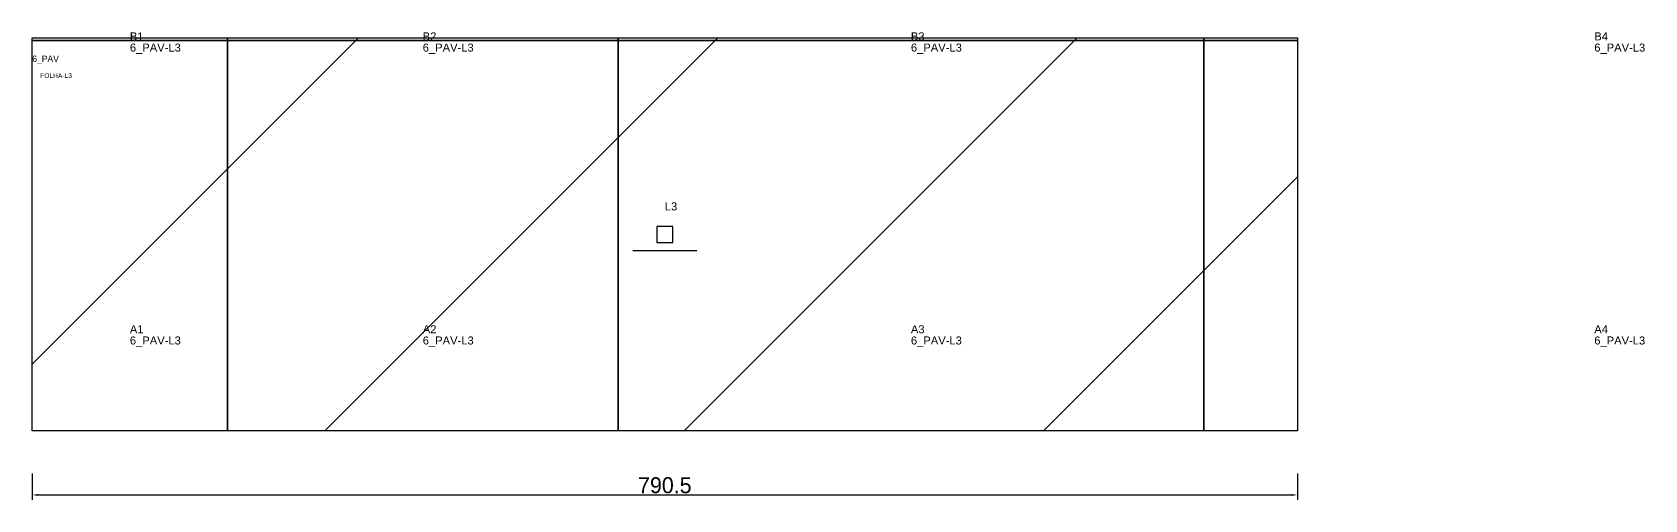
# Model space of a CAD drawing. Header units: metres. Extents: x 222 to 2450, y -87 to 205.
# Drawn here: x 222 to 1230, y -87 to 205 of the extents above; entities that cross this region are included whole.
import ezdxf

# ---------------------------------------------------------------- set-up
doc = ezdxf.new("R2010")
doc.units = ezdxf.units.M
for name, color, linetype in [('3', 3, 'CONTINUOUS'), ('AUX00', 7, 'CONTINUOUS'), ('COTA', 241, 'CONTINUOUS'), ('FOLHA', 255, 'CONTINUOUS'), ('Hachura', 251, 'CONTINUOUS'), ('NOMENCLATURA', 7, 'CONTINUOUS'), ('Nível', 160, 'CONTINUOUS'), ('Painéis', 200, 'CONTINUOUS'), ('Pilares', 5, 'CONTINUOUS'), ('SARR_2.2x7', 40, 'CONTINUOUS')]:
    doc.layers.add(name, color=color, linetype=linetype)
doc.styles.add('ARIAL', font='Arial.ttf')
doc.styles.add('STR_STANDARD', font='arial.ttf')
doc.dimstyles.new('EZ DXF', dxfattribs={"dimtxt": 10, "dimasz": 3.5, "dimexe": 3, "dimexo": 1.5, "dimgap": 1, "dimtad": 1, "dimdec": 1, "dimdsep": 46, "dimcen": 2.5, "dimazin": 3, "dimtfac": 1, "dimtmove": 0, "dimatfit": 3})

msp = doc.modelspace()

# ---------------------------------------------------------------- hatches: boundary and pattern name
at = {"layer": 'Hachura'}
h = msp.add_hatch(dxfattribs=at)
h.set_pattern_fill('ANSI31', scale=50)
h.paths.add_polyline_path([(222.2, 201.5), (1012.7, 201.5), (1012.7, -44), (222.2, -44)])
h = msp.add_hatch(dxfattribs=at)
h.set_pattern_fill('ANSI31', scale=50)
h.paths.add_polyline_path([(222.2, 201.5), (1012.7, 201.5), (1012.7, -44), (222.2, -44)])

# ---------------------------------------------------------------- linework, layer by layer
at = {"layer": '3'}
for points in [[(222.2, 200), (1012.7, 200)], [(222.2, 200), (1012.7, 200)], [(344.2, -44), (344.2, 201.5)], [(344.2, -44), (344.2, 201.5)], [(588.2, -44), (588.2, 201.5)], [(588.2, -44), (588.2, 201.5)], [(954.2, -44), (954.2, 201.5)], [(954.2, -44), (954.2, 201.5)]]:
    msp.add_lwpolyline(points, close=True, dxfattribs=at)
at = {"layer": 'Painéis', "color": 200}
for p, q in [((222.2, 201.5), (1012.7, 201.5)), ((222.2, -44), (222.2, 201.5)), ((222.2, 201.5), (1012.7, 201.5)), ((222.2, -44), (222.2, 201.5)), ((1012.7, 201.5), (1012.7, -44)), ((1012.7, 201.5), (1012.7, -44)), ((1012.7, -44), (222.2, -44)), ((1012.7, -44), (222.2, -44))]:
    msp.add_line(p, q, dxfattribs=at)
at = {"layer": 'Pilares'}
msp.add_lwpolyline([(612.45, 73.75), (622.45, 73.75), (622.45, 83.75), (612.45, 83.75)], close=True, dxfattribs=at)
msp.add_lwpolyline([(612.45, 73.75), (622.45, 73.75), (622.45, 83.75), (612.45, 83.75)], close=True, dxfattribs=at)
at = {"layer": 'SARR_2.2x7'}
msp.add_line((597.45, 68.75), (637.45, 68.75), dxfattribs=at)
msp.add_line((597.45, 68.75), (637.45, 68.75), dxfattribs=at)

# ---------------------------------------------------------------- texts
at = {"layer": '3', "style": 'STR_STANDARD'}
for s, p in [('B1', (283.2, 200)), ('B1', (283.2, 200)), ('B2', (466.2, 200)), ('B2', (466.2, 200)), ('B3', (771.2, 200)), ('B3', (771.2, 200)), ('B4', (1198.2, 200)), ('B4', (1198.2, 200)), ('A1', (283.2, 17)), ('A1', (283.2, 17)), ('A2', (466.2, 17)), ('A2', (466.2, 17)), ('A3', (771.2, 17)), ('A3', (771.2, 17)), ('A4', (1198.2, 17)), ('A4', (1198.2, 17))]:
    msp.add_text(s, height=5, dxfattribs=at).set_placement(p)
at = {"layer": 'AUX00', "style": 'STR_STANDARD'}
for p in [(283.2, 193), (283.2, 193), (466.2, 193), (466.2, 193), (771.2, 193), (771.2, 193), (1198.2, 193), (1198.2, 193), (283.2, 10), (283.2, 10), (466.2, 10), (466.2, 10), (771.2, 10), (771.2, 10), (1198.2, 10), (1198.2, 10)]:
    msp.add_text('6_PAV-L3', height=5, dxfattribs=at).set_placement(p)
at = {"layer": 'FOLHA'}
msp.add_text('FOLHA-L3', height=3, dxfattribs=at).set_placement((227.2, 176.5))
msp.add_text('FOLHA-L3', height=3, dxfattribs=at).set_placement((227.2, 176.5))
at = {"layer": 'NOMENCLATURA', "insert": (617.45, 98.75), "char_height": 5, "attachment_point": 1, "style": 'ARIAL'}
msp.add_mtext('L3', dxfattribs=at)
msp.add_mtext('L3', dxfattribs=at)
at = {"layer": 'Nível'}
msp.add_text('6_PAV', height=4, dxfattribs=at).set_placement((222.2, 186.5))
msp.add_text('6_PAV', height=4, dxfattribs=at).set_placement((222.2, 186.5))

# ---------------------------------------------------------------- dimensions: what is measured, and where the dimension line sits
at = {"layer": 'COTA'}
msp.add_linear_dim(base=(222.2, -84), p1=(222.2, -69), p2=(1012.7, -69), dimstyle='EZ DXF', dxfattribs=at).render()
msp.add_linear_dim(base=(222.2, -84), p1=(222.2, -69), p2=(1012.7, -69), dimstyle='EZ DXF', dxfattribs=at).render()

doc.saveas('drawing.dxf')
